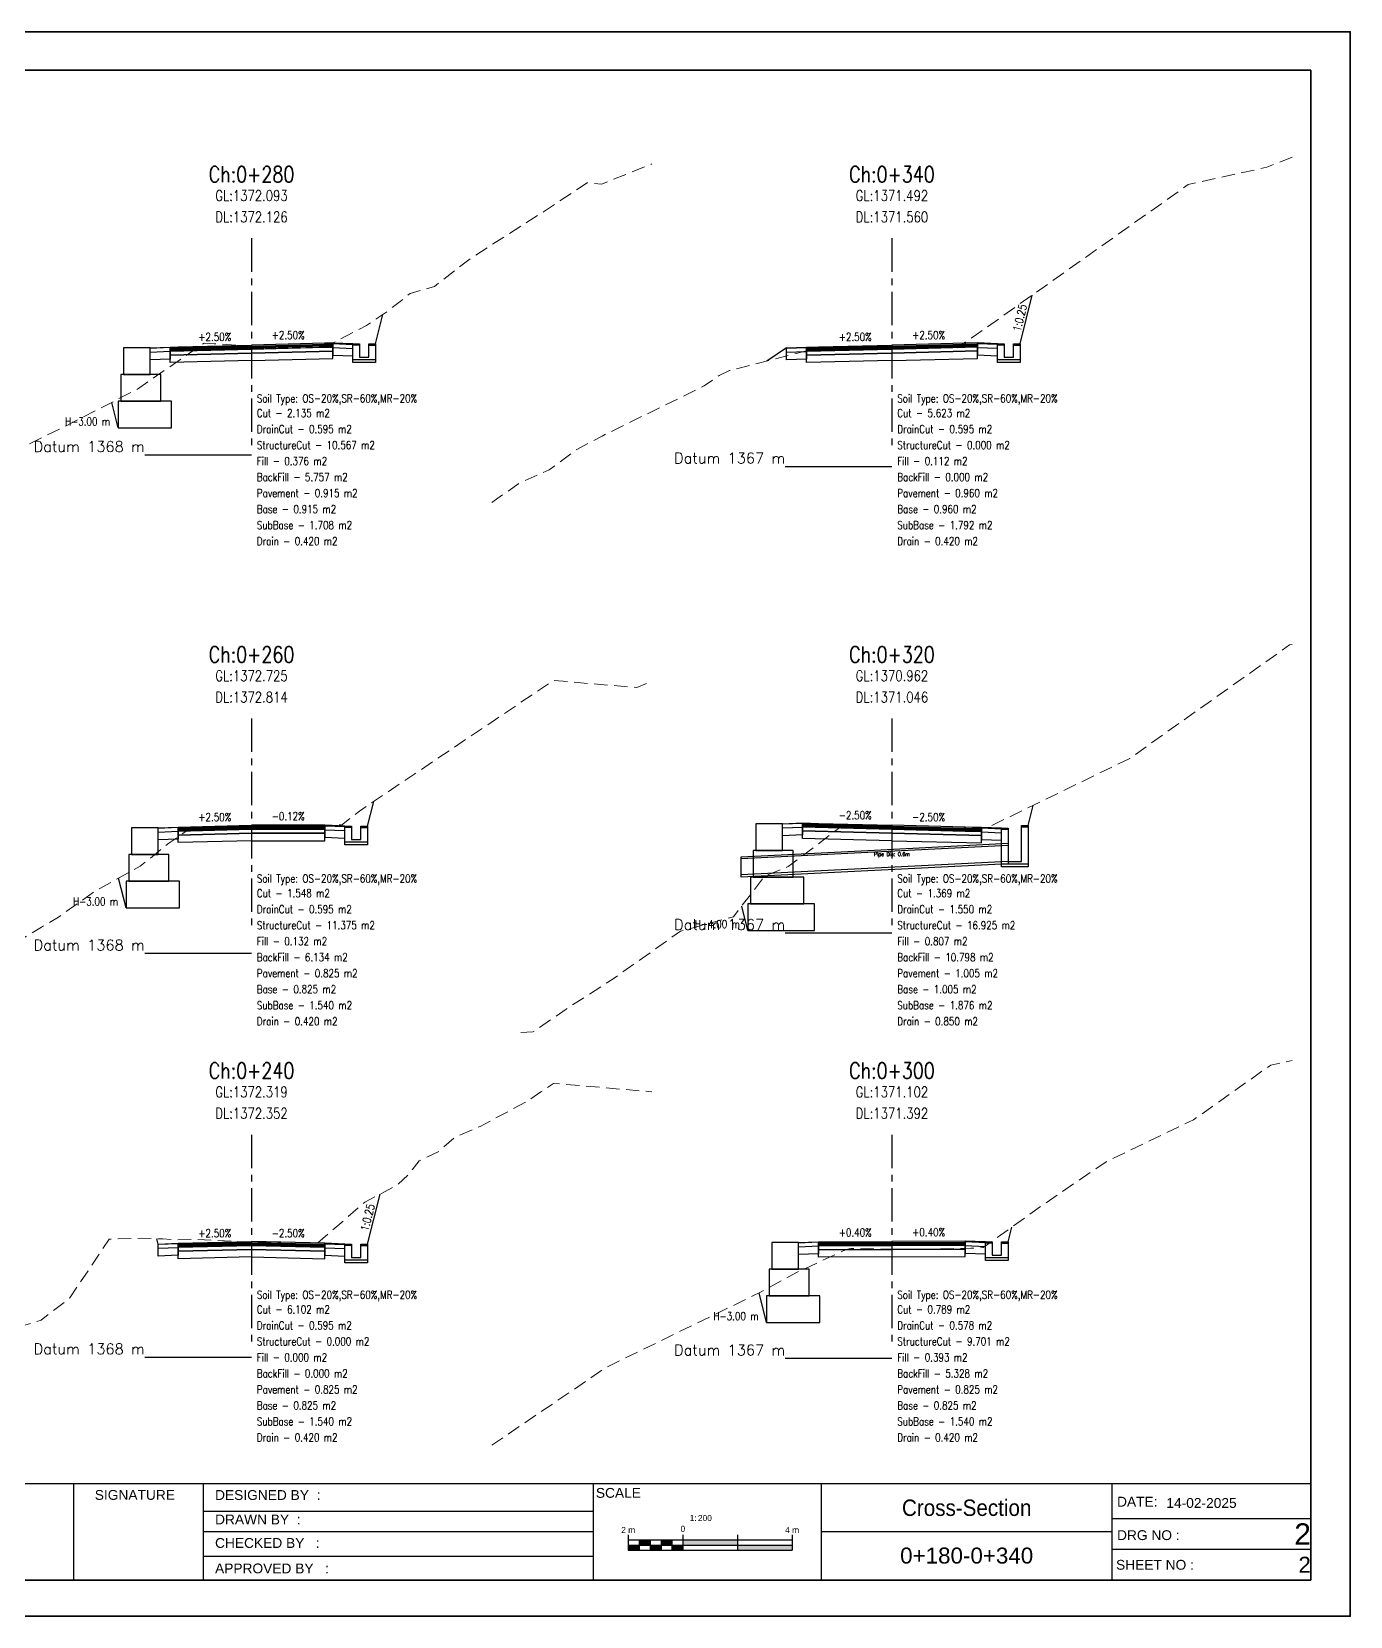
# Model space of a CAD drawing. Extents: x -19 to 1577, y -12 to 48.
# Drawn here: x 123.8 to 173.2, y -11.7 to 47.7 of the extents above; entities that cross this region are included whole.
import ezdxf
from ezdxf.enums import TextEntityAlignment as Align

# ---------------------------------------------------------------- set-up
doc = ezdxf.new("R2010")
doc.units = 0
doc.header["$MEASUREMENT"] = 0
doc.linetypes.add('Center', pattern=[2, 1.25, -0.25, 0.25, -0.25])
doc.linetypes.add('Dashed', pattern=[0.75, 0.5, -0.25])
for name, color, linetype in [('BackFill-Area', 7, 'Continuous'), ('Base', 6, 'Continuous'), ('Base-Area', 7, 'Continuous'), ('Cut-Area', 7, 'Continuous'), ('CutFillLine', 4, 'Continuous'), ('Drain', 3, 'Continuous'), ('Drain-Area', 7, 'Continuous'), ('DrainCut-Area', 7, 'Continuous'), ('ExtraWideningLayers', 7, 'Continuous'), ('Fill-Area', 7, 'Continuous'), ('Frame', 7, 'Continuous'), ('GabionRetainingWall', 140, 'Continuous'), ('Height', 7, 'Continuous'), ('L_Slope', 7, 'Continuous'), ('Pavement-Area', 7, 'Continuous'), ('PavementLayers', 1, 'Continuous'), ('PipeCulvert', 6, 'Continuous'), ('R_CF_Slope', 7, 'Continuous'), ('R_Slope', 7, 'Continuous'), ('Shoulder', 2, 'Continuous'), ('Soil Type', 7, 'Continuous'), ('StructureCut-Area', 7, 'Continuous'), ('SubBase', 7, 'Continuous'), ('SubBase-Area', 7, 'Continuous')]:
    doc.layers.add(name, color=color, linetype=linetype)
for name, color, linetype, lineweight in [('CenterLine', 5, 'Center', 25), ('ChainageTxt', 7, 'Continuous', 25), ('DatumLabel', 1, 'Continuous', 25), ('DLTxt', 1, 'Continuous', 25), ('GL', 104, 'Dashed', 18), ('GLTxt', 3, 'Continuous', 25)]:
    doc.layers.add(name, color=color, linetype=linetype, lineweight=lineweight)
doc.styles.add('ARIAL', font='arial.ttf')
doc.styles.get("Standard").update_dxf_attribs({"font": 'simplex.shx'})

# ---------------------------------------------------------------- blocks, each defined once
blk = doc.blocks.new('SheetA3-1')
at = {"layer": 'Frame', "color": 6, "linetype": 'Continuous', "lineweight": 35}
for p, q in [((397, 0), (0, 0)), ((397, -283), (397, 0)), ((0, -283), (397, -283))]:
    blk.add_line(p, q, dxfattribs=at)
at = {"layer": 'Frame', "linetype": 'Continuous', "lineweight": 30}
for p, q in [((397, -264.94), (0, -264.94)), ((165.2, -282.86), (165.2, -264.94)), ((189.51, -282.86), (189.51, -264.94)), ((262.53, -264.94), (262.53, -282.86)), ((305.32, -282.86), (305.32, -264.94)), ((359.69, -264.94), (359.69, -282.86)), ((189.51, -270.06), (262.53, -270.06)), ((359.69, -271.47), (397, -271.47)), ((189.51, -273.9), (262.53, -273.9)), ((305.32, -273.9), (359.69, -273.9)), ((189.51, -278.48), (262.53, -278.48)), ((359.69, -277.21), (397, -277.21))]:
    blk.add_line(p, q, dxfattribs=at)
at = {"layer": 'Frame', "color": 7, "linetype": 'Continuous'}
for p, q in [((269.08, -274.49), (269.08, -277.35)), ((299.8, -275.51), (269.08, -275.51)), ((271.13, -275.51), (271.13, -277.35)), ((273.18, -275.51), (273.18, -277.35)), ((275.23, -275.51), (275.23, -277.35)), ((277.28, -275.51), (277.28, -277.35)), ((279.32, -274.49), (279.32, -277.35)), ((289.56, -274.49), (289.56, -277.35)), ((299.8, -274.49), (299.8, -277.35)), ((269.08, -276.43), (299.8, -276.43)), ((269.08, -277.35), (299.8, -277.35))]:
    blk.add_line(p, q, dxfattribs=at)
at = {"layer": 'Frame', "color": 6, "linetype": 'Continuous', "lineweight": 35}
blk.add_lwpolyline([(-15.62, -289.77), (404.38, -289.77), (404.38, 7.23), (-15.62, 7.23)], close=True, dxfattribs=at)
at = {"layer": 'Frame', "color": 7, "linetype": 'Continuous'}
for points in [[(271.13, -275.51), (271.13, -276.43), (273.18, -275.51), (273.18, -276.43)], [(275.23, -276.43), (275.23, -275.51), (277.28, -276.43), (277.28, -275.51)], [(279.32, -276.43), (279.32, -275.51), (289.56, -276.43), (289.56, -275.51)], [(269.08, -276.43), (269.08, -277.35), (271.13, -276.43), (271.13, -277.35)], [(273.18, -276.43), (273.18, -277.35), (275.23, -276.43), (275.23, -277.35)], [(277.28, -276.43), (277.28, -277.35), (279.32, -276.43), (279.32, -277.35)], [(289.56, -276.43), (289.56, -277.35), (299.8, -276.43), (299.8, -277.35)]]:
    blk.add_solid(points, dxfattribs=at)
at = {"color": 1, "style": 'ARIAL'}
for tag, height, p in [('DWGNUM', 4, (397, -274.34)), ('SHEETNUM', 3, (397, -280.11))]:
    blk.add_attdef(tag, text='', height=height, dxfattribs=at).set_placement(p, align=Align.MIDDLE_RIGHT)
at = {"style": 'ARIAL'}
blk.add_attdef('CHRANGE', text='', height=3, dxfattribs=at).set_placement((332.51, -278.38), align=Align.MIDDLE_CENTER)
at = {"layer": 'Frame', "linetype": 'Continuous', "style": 'ARIAL'}
for s, height, p in [('SIGNATURE', 1.843, (169.13, -267.94)), ('DESIGNED BY  :', 1.8429, (191.67, -267.96)), ('DRAWN BY  :', 1.8429, (191.67, -272.54)), ('CHECKED BY   :', 1.8429, (191.67, -276.95)), ('APPROVED BY   :', 1.8429, (191.67, -281.72))]:
    blk.add_text(s, height=height, dxfattribs=at).set_placement(p)
blk.add_text('SCALE ', height=1.843, dxfattribs=at).set_placement((267.6, -267.56), align=Align.CENTER)
at = {"layer": 'Frame', "color": 7, "linetype": 'Continuous', "style": 'ARIAL'}
for s, height, p in [('DATE:', 1.843, (360.68, -269.21)), ('14-02-2025', 1.843, (369.92, -269.45)), ('DRG NO : ', 1.843, (360.68, -275.48)), ('SHEET NO : ', 1.8429, (360.49, -281.04))]:
    blk.add_text(s, height=height, dxfattribs=at).set_placement(p)
for s, height, p in [('0', 1.13, (279.32, -273.93)), ('1: ', 1.126, (281.48, -271.89))]:
    blk.add_text(s, height=height, dxfattribs=at).set_placement(p, align=Align.CENTER)
at = {"layer": 'Frame', "linetype": 'Continuous', "lineweight": 30, "style": 'ARIAL', "width": 0.9}
for tag, height, p in [('DWGNAME', 3.07, (332.51, -269.42)), ('KAPAN-JAGDOLROAD', 2.46, (110.77, -273.9))]:
    blk.add_attdef(tag, text='', height=height, dxfattribs=at).set_placement(p, align=Align.MIDDLE_CENTER)
at = {"layer": 'Frame', "color": 7, "linetype": 'Continuous', "style": 'ARIAL'}
for tag, p in [('V1', (269.08, -274.49)), ('V2', (299.8, -274.49))]:
    blk.add_attdef(tag, text='', height=1.13, dxfattribs=at).set_placement(p, align=Align.BOTTOM_CENTER)
blk.add_attdef('HSCALE', (282.14, -271.91), '', height=1.13, dxfattribs=at)

msp = doc.modelspace()

# ---------------------------------------------------------------- linework, layer by layer
at = {"layer": 'Base'}
for points in [[(132, 35.85), (132, 35.7), (128.95, 35.624), (128.95, 35.624), (128.95, 35.774), (132, 35.85)], [(132, 35.85), (132, 35.7), (135.05, 35.776), (135.05, 35.776), (135.05, 35.926), (132, 35.85)], [(156, 35.85), (156, 35.7), (152.8, 35.62), (152.8, 35.62), (152.8, 35.77), (156, 35.85)], [(156, 35.85), (156, 35.7), (159.2, 35.78), (159.2, 35.78), (159.2, 35.93), (156, 35.85)], [(132, 17.85), (132, 17.7), (129.25, 17.631), (129.25, 17.631), (129.25, 17.781), (132, 17.85)], [(132, 17.85), (132, 17.7), (134.75, 17.697), (134.75, 17.697), (134.75, 17.847), (132, 17.85)], [(156, 17.85), (156, 17.7), (152.65, 17.784), (152.65, 17.784), (152.65, 17.934), (156, 17.85)], [(156, 17.85), (156, 17.7), (159.35, 17.616), (159.35, 17.616), (159.35, 17.766), (156, 17.85)], [(132, 2.25), (132, 2.1), (129.25, 2.031), (129.25, 2.031), (129.25, 2.181), (132, 2.25)], [(132, 2.25), (132, 2.1), (134.75, 2.031), (134.75, 2.031), (134.75, 2.181), (132, 2.25)], [(156, 2.25), (156, 2.1), (153.25, 2.089), (153.25, 2.089), (153.25, 2.239), (156, 2.25)], [(156, 2.25), (156, 2.1), (158.75, 2.111), (158.75, 2.111), (158.75, 2.261), (156, 2.25)]]:
    msp.add_lwpolyline(points, dxfattribs=at)
at = {"layer": 'CenterLine'}
for p, q in [((132, 40), (132, 32)), ((156, 40), (156, 32)), ((132, 22), (132, 14)), ((156, 22), (156, 14)), ((132, 6.4), (132, -1.6)), ((156, 6.4), (156, -1.6))]:
    msp.add_line(p, q, dxfattribs=at)
at = {"layer": 'CutFillLine'}
for points in [[(160.8, 36.05), (161.255, 37.869)], [(136.65, 36.046), (136.925, 37.148)], [(152.05, 35.89), (151.313, 35.399)], [(127, 32.894), (126.761, 33.85)], [(136.35, 17.967), (136.581, 18.89)], [(161.1, 17.986), (161.288, 18.74)], [(127.3, 14.901), (127.02, 16.02)], [(150.6, 14.054), (150.371, 14.97)], [(136.35, 2.301), (136.817, 4.168)], [(128.5, 2.301), (128.45, 2.5)], [(160.35, 2.381), (160.488, 2.933)], [(151.3, -0.641), (151.022, 0.469)]]:
    msp.add_lwpolyline(points, dxfattribs=at)
at = {"layer": 'DatumLabel'}
for p, q in [((132, 31.874), (128, 31.874)), ((156, 31.44), (152, 31.44)), ((156, 13.954), (152, 13.954)), ((132, 13.186), (128, 13.186)), ((132, -1.952), (128, -1.952)), ((156, -1.992), (152, -1.992))]:
    msp.add_line(p, q, dxfattribs=at)
at = {"layer": 'Drain'}
for points in [[(135.8, 36.046), (136.05, 36.046), (136.05, 35.996), (136.05, 35.546), (136.4, 35.546), (136.4, 35.996), (136.4, 36.046), (136.65, 36.046), (136.65, 35.996), (136.65, 35.546), (136.65, 35.446), (136.65, 35.346), (135.8, 35.346), (135.8, 35.446), (135.8, 35.546), (135.8, 35.996), (135.8, 36.046)], [(136.05, 35.996), (135.8, 35.996)], [(136.4, 35.996), (136.65, 35.996)], [(159.95, 36.05), (160.2, 36.05), (160.2, 36), (160.2, 35.55), (160.55, 35.55), (160.55, 36), (160.55, 36.05), (160.8, 36.05), (160.8, 36), (160.8, 35.55), (160.8, 35.45), (160.8, 35.35), (159.95, 35.35), (159.95, 35.45), (159.95, 35.55), (159.95, 36), (159.95, 36.05)], [(160.2, 36), (159.95, 36)], [(160.55, 36), (160.8, 36)], [(136.65, 35.446), (135.8, 35.446)], [(160.8, 35.45), (159.95, 35.45)], [(135.5, 17.967), (135.75, 17.967), (135.75, 17.917), (135.75, 17.467), (136.1, 17.467), (136.1, 17.917), (136.1, 17.967), (136.35, 17.967), (136.35, 17.917), (136.35, 17.467), (136.35, 17.367), (136.35, 17.267), (135.5, 17.267), (135.5, 17.367), (135.5, 17.467), (135.5, 17.917), (135.5, 17.967)], [(135.75, 17.917), (135.5, 17.917)], [(136.1, 17.917), (136.35, 17.917)], [(160.1, 17.886), (160.35, 17.886), (160.35, 17.836), (160.35, 16.636), (160.85, 16.636), (160.85, 17.936), (160.85, 17.986), (161.1, 17.986), (161.1, 17.936), (161.1, 16.636), (161.1, 16.536), (161.1, 16.436), (160.1, 16.436), (160.1, 16.536), (160.1, 16.636), (160.1, 17.836), (160.1, 17.886)], [(160.35, 17.836), (160.1, 17.836)], [(160.85, 17.936), (161.1, 17.936)], [(136.35, 17.367), (135.5, 17.367)], [(161.1, 16.536), (160.1, 16.536)], [(159.5, 2.381), (159.75, 2.381), (159.75, 2.331), (159.75, 1.881), (160.1, 1.881), (160.1, 2.331), (160.1, 2.381), (160.35, 2.381), (160.35, 2.331), (160.35, 1.881), (160.35, 1.781), (160.35, 1.681), (159.5, 1.681), (159.5, 1.781), (159.5, 1.881), (159.5, 2.331), (159.5, 2.381)], [(135.5, 2.301), (135.75, 2.301), (135.75, 2.251), (135.75, 1.801), (136.1, 1.801), (136.1, 2.251), (136.1, 2.301), (136.35, 2.301), (136.35, 2.251), (136.35, 1.801), (136.35, 1.701), (136.35, 1.601), (135.5, 1.601), (135.5, 1.701), (135.5, 1.801), (135.5, 2.251), (135.5, 2.301)], [(135.75, 2.251), (135.5, 2.251)], [(136.1, 2.251), (136.35, 2.251)], [(159.75, 2.331), (159.5, 2.331)], [(160.1, 2.331), (160.35, 2.331)], [(136.35, 1.701), (135.5, 1.701)], [(160.35, 1.781), (159.5, 1.781)]]:
    msp.add_lwpolyline(points, dxfattribs=at)
at = {"layer": 'ExtraWideningLayers'}
for points in [[(129.25, 35.931), (129.25, 35.881), (128.95, 35.874), (128.95, 35.874), (128.95, 35.924), (129.25, 35.931)], [(129.25, 35.881), (129.25, 35.831), (128.95, 35.824), (128.95, 35.824), (128.95, 35.874), (129.25, 35.881)], [(129.25, 35.831), (129.25, 35.781), (128.95, 35.774), (128.95, 35.774), (128.95, 35.824), (129.25, 35.831)], [(134.75, 36.069), (134.75, 36.019), (135.05, 36.026), (135.05, 36.026), (135.05, 36.076), (134.75, 36.069)], [(134.75, 36.019), (134.75, 35.969), (135.05, 35.976), (135.05, 35.976), (135.05, 36.026), (134.75, 36.019)], [(134.75, 35.969), (134.75, 35.919), (135.05, 35.926), (135.05, 35.926), (135.05, 35.976), (134.75, 35.969)], [(153.25, 35.931), (153.25, 35.881), (152.8, 35.87), (152.8, 35.87), (152.8, 35.92), (153.25, 35.931)], [(153.25, 35.881), (153.25, 35.831), (152.8, 35.82), (152.8, 35.82), (152.8, 35.87), (153.25, 35.881)], [(153.25, 35.831), (153.25, 35.781), (152.8, 35.77), (152.8, 35.77), (152.8, 35.82), (153.25, 35.831)], [(158.75, 36.069), (158.75, 36.019), (159.2, 36.03), (159.2, 36.03), (159.2, 36.08), (158.75, 36.069)], [(158.75, 36.019), (158.75, 35.969), (159.2, 35.98), (159.2, 35.98), (159.2, 36.03), (158.75, 36.019)], [(158.75, 35.969), (158.75, 35.919), (159.2, 35.93), (159.2, 35.93), (159.2, 35.98), (158.75, 35.969)], [(153.25, 18.069), (153.25, 18.019), (152.65, 18.034), (152.65, 18.034), (152.65, 18.084), (153.25, 18.069)], [(153.25, 18.019), (153.25, 17.969), (152.65, 17.984), (152.65, 17.984), (152.65, 18.034), (153.25, 18.019)], [(153.25, 17.969), (153.25, 17.919), (152.65, 17.934), (152.65, 17.934), (152.65, 17.984), (153.25, 17.969)], [(158.75, 17.931), (158.75, 17.881), (159.35, 17.866), (159.35, 17.866), (159.35, 17.916), (158.75, 17.931)], [(158.75, 17.881), (158.75, 17.831), (159.35, 17.816), (159.35, 17.816), (159.35, 17.866), (158.75, 17.881)], [(158.75, 17.831), (158.75, 17.781), (159.35, 17.766), (159.35, 17.766), (159.35, 17.816), (158.75, 17.831)]]:
    msp.add_lwpolyline(points, dxfattribs=at)
at = {"layer": 'GabionRetainingWall'}
for points in [[(128.2, 35.894), (127.2, 35.894), (127.2, 34.894), (128.2, 34.894), (128.2, 35.894)], [(128.6, 34.894), (127.1, 34.894), (127.1, 33.894), (128.6, 33.894), (128.6, 34.894)], [(129, 33.894), (127, 33.894), (127, 32.894), (129, 32.894), (129, 33.894)], [(128.5, 17.901), (127.5, 17.901), (127.5, 16.901), (128.5, 16.901), (128.5, 17.901)], [(151.9, 18.054), (150.9, 18.054), (150.9, 17.054), (151.9, 17.054), (151.9, 18.054)], [(128.9, 16.901), (127.4, 16.901), (127.4, 15.901), (128.9, 15.901), (128.9, 16.901)], [(152.3, 17.054), (150.8, 17.054), (150.8, 16.054), (152.3, 16.054), (152.3, 17.054)], [(152.7, 16.054), (150.7, 16.054), (150.7, 15.054), (152.7, 15.054), (152.7, 16.054)], [(129.3, 15.901), (127.3, 15.901), (127.3, 14.901), (129.3, 14.901), (129.3, 15.901)], [(153.1, 15.054), (150.6, 15.054), (150.6, 14.054), (153.1, 14.054), (153.1, 15.054)], [(152.5, 2.359), (151.5, 2.359), (151.5, 1.359), (152.5, 1.359), (152.5, 2.359)], [(152.9, 1.359), (151.4, 1.359), (151.4, 0.359), (152.9, 0.359), (152.9, 1.359)], [(153.3, 0.359), (151.3, 0.359), (151.3, -0.641), (153.3, -0.641), (153.3, 0.359)]]:
    msp.add_lwpolyline(points, dxfattribs=at)
at = {"layer": 'GL', "flags": 128}
for points in [[(117, 28.914), (117.559, 29.298), (124.919, 32.907), (126.319, 33.623), (127.73, 34.35), (130.22, 36.071), (130.601, 36.046), (132, 35.966), (132.876, 35.916), (134.972, 36.042), (136.311, 36.731), (137.095, 37.264), (137.95, 37.934), (138.855, 38.197), (140.207, 39.244), (142.303, 40.589), (142.941, 40.99), (144.573, 42.077), (145.117, 42.031), (147, 42.787)], [(141, 30.096), (142.033, 30.823), (143.152, 31.318), (144.107, 32.036), (145.139, 32.589), (148.963, 34.467), (149.522, 34.857), (149.915, 35.041), (153.148, 35.868), (153.279, 35.897), (153.363, 35.887), (155.993, 35.931), (156, 35.931), (158.444, 35.901), (159.173, 36.393), (167.107, 42.016), (170.046, 42.664), (171, 43.039)], [(142.097, 10.232), (142.545, 10.25), (143.788, 11.105), (145.513, 12.214), (148.076, 14.03), (150.062, 14.566), (151.227, 16.087), (152.113, 16.451), (152.253, 16.556), (154.131, 17.979), (155.46, 17.928), (156, 17.916), (157.684, 17.88), (158.547, 17.876), (159.17, 17.888), (159.573, 17.905), (164.91, 20.503), (170.901, 24.757), (171, 24.779)], [(117, 9.319), (117.043, 9.321), (117.184, 9.417), (117.614, 9.625), (117.691, 9.664), (117.767, 9.703), (117.908, 9.801), (118.232, 9.99), (119.925, 11.102), (120.315, 11.384), (122.682, 13.312), (124.127, 14.177), (124.768, 14.558), (126.172, 15.556), (127.83, 16.462), (128.9, 17.329), (129.883, 17.997), (130.015, 17.929), (130.964, 17.924), (132, 17.912), (132.187, 17.909), (132.332, 17.91), (134.321, 17.985), (135.349, 18.01), (135.365, 17.992), (136.043, 18.528), (143.316, 23.427), (146.434, 23.161), (147, 23.386)], [(141, -5.244), (145.294, -2.323), (151.098, 0.506), (152.393, 1.218), (154.286, 2.097), (154.465, 2.13), (155.524, 2.112), (156, 2.11), (157.137, 2.104), (158.959, 2.146), (159.414, 2.165), (161.629, 3.749), (164.026, 5.387), (167.298, 6.954), (170.193, 9.008), (171, 9.184)], [(117, -5.565), (117.392, -5.479), (119.773, -3.405), (120.371, -3.562), (120.849, -2.7), (122.618, -1.379), (122.949, -0.912), (124.116, -0.549), (125.188, 0.28), (126.668, 2.487), (127.883, 2.516), (128.675, 2.493), (129.114, 2.462), (129.951, 2.471), (131.672, 2.384), (132, 2.367), (132.004, 2.367), (132.512, 2.374), (132.916, 2.376), (134.464, 2.337), (134.465, 2.337), (136.252, 3.869), (137.441, 4.499), (137.894, 4.92), (138.287, 5.415), (139.043, 5.784), (139.618, 6.306), (140.565, 6.708), (142.361, 7.669), (142.594, 7.835), (142.848, 8.002), (142.895, 8.033), (142.977, 8.098), (143.311, 8.323), (147, 8.008)]]:
    msp.add_lwpolyline(points, dxfattribs=at)
at = {"layer": 'PavementLayers'}
for points in [[(132, 36), (132, 35.95), (129.25, 35.881), (129.25, 35.881), (129.25, 35.931), (132, 36)], [(132, 35.95), (132, 35.9), (129.25, 35.831), (129.25, 35.831), (129.25, 35.881), (132, 35.95)], [(132, 35.9), (132, 35.85), (129.25, 35.781), (129.25, 35.781), (129.25, 35.831), (132, 35.9)], [(132, 36), (132, 35.95), (134.75, 36.019), (134.75, 36.019), (134.75, 36.069), (132, 36)], [(132, 35.95), (132, 35.9), (134.75, 35.969), (134.75, 35.969), (134.75, 36.019), (132, 35.95)], [(132, 35.9), (132, 35.85), (134.75, 35.919), (134.75, 35.919), (134.75, 35.969), (132, 35.9)], [(156, 36), (156, 35.95), (153.25, 35.881), (153.25, 35.881), (153.25, 35.931), (156, 36)], [(156, 35.95), (156, 35.9), (153.25, 35.831), (153.25, 35.831), (153.25, 35.881), (156, 35.95)], [(156, 35.9), (156, 35.85), (153.25, 35.781), (153.25, 35.781), (153.25, 35.831), (156, 35.9)], [(156, 36), (156, 35.95), (158.75, 36.019), (158.75, 36.019), (158.75, 36.069), (156, 36)], [(156, 35.95), (156, 35.9), (158.75, 35.969), (158.75, 35.969), (158.75, 36.019), (156, 35.95)], [(156, 35.9), (156, 35.85), (158.75, 35.919), (158.75, 35.919), (158.75, 35.969), (156, 35.9)], [(132, 18), (132, 17.95), (129.25, 17.881), (129.25, 17.881), (129.25, 17.931), (132, 18)], [(132, 17.95), (132, 17.9), (129.25, 17.831), (129.25, 17.831), (129.25, 17.881), (132, 17.95)], [(132, 17.9), (132, 17.85), (129.25, 17.781), (129.25, 17.781), (129.25, 17.831), (132, 17.9)], [(132, 18), (132, 17.95), (134.75, 17.947), (134.75, 17.947), (134.75, 17.997), (132, 18)], [(132, 17.95), (132, 17.9), (134.75, 17.897), (134.75, 17.897), (134.75, 17.947), (132, 17.95)], [(132, 17.9), (132, 17.85), (134.75, 17.847), (134.75, 17.847), (134.75, 17.897), (132, 17.9)], [(156, 18), (156, 17.95), (153.25, 18.019), (153.25, 18.019), (153.25, 18.069), (156, 18)], [(156, 17.95), (156, 17.9), (153.25, 17.969), (153.25, 17.969), (153.25, 18.019), (156, 17.95)], [(156, 17.9), (156, 17.85), (153.25, 17.919), (153.25, 17.919), (153.25, 17.969), (156, 17.9)], [(156, 18), (156, 17.95), (158.75, 17.881), (158.75, 17.881), (158.75, 17.931), (156, 18)], [(156, 17.95), (156, 17.9), (158.75, 17.831), (158.75, 17.831), (158.75, 17.881), (156, 17.95)], [(156, 17.9), (156, 17.85), (158.75, 17.781), (158.75, 17.781), (158.75, 17.831), (156, 17.9)], [(132, 2.4), (132, 2.35), (129.25, 2.281), (129.25, 2.281), (129.25, 2.331), (132, 2.4)], [(132, 2.4), (132, 2.35), (134.75, 2.281), (134.75, 2.281), (134.75, 2.331), (132, 2.4)], [(156, 2.4), (156, 2.35), (153.25, 2.339), (153.25, 2.339), (153.25, 2.389), (156, 2.4)], [(156, 2.4), (156, 2.35), (158.75, 2.361), (158.75, 2.361), (158.75, 2.411), (156, 2.4)], [(132, 2.35), (132, 2.3), (129.25, 2.231), (129.25, 2.231), (129.25, 2.281), (132, 2.35)], [(132, 2.3), (132, 2.25), (129.25, 2.181), (129.25, 2.181), (129.25, 2.231), (132, 2.3)], [(132, 2.35), (132, 2.3), (134.75, 2.231), (134.75, 2.231), (134.75, 2.281), (132, 2.35)], [(132, 2.3), (132, 2.25), (134.75, 2.181), (134.75, 2.181), (134.75, 2.231), (132, 2.3)], [(156, 2.35), (156, 2.3), (153.25, 2.289), (153.25, 2.289), (153.25, 2.339), (156, 2.35)], [(156, 2.3), (156, 2.25), (153.25, 2.239), (153.25, 2.239), (153.25, 2.289), (156, 2.3)], [(156, 2.35), (156, 2.3), (158.75, 2.311), (158.75, 2.311), (158.75, 2.361), (156, 2.35)], [(156, 2.3), (156, 2.25), (158.75, 2.261), (158.75, 2.261), (158.75, 2.311), (156, 2.3)]]:
    msp.add_lwpolyline(points, dxfattribs=at)
at = {"layer": 'PipeCulvert'}
for points in [[(155.35, 17.071), (160.35, 17.321), (160.35, 17.236), (160.35, 16.636), (160.35, 16.551), (150.35, 16.051), (150.35, 16.136), (150.35, 16.736), (150.35, 16.821), (155.35, 17.071)], [(160.35, 17.236), (150.35, 16.736)], [(160.35, 16.636), (150.35, 16.136)]]:
    msp.add_lwpolyline(points, dxfattribs=at)
at = {"layer": 'Shoulder'}
for p, q in [((128.95, 35.904), (128.2, 35.874)), ((128.95, 35.754), (128.2, 35.724)), ((135.05, 36.056), (135.8, 36.026)), ((135.05, 35.906), (135.8, 35.876)), ((152.8, 35.9), (152.05, 35.87)), ((152.8, 35.75), (152.05, 35.72)), ((159.2, 36.06), (159.95, 36.03)), ((159.2, 35.91), (159.95, 35.88)), ((129.25, 17.911), (128.5, 17.881)), ((134.75, 17.977), (135.5, 17.947)), ((134.75, 17.827), (135.5, 17.797)), ((152.65, 18.064), (151.9, 18.034)), ((152.65, 17.914), (151.9, 17.884)), ((159.35, 17.896), (160.1, 17.866)), ((129.25, 17.761), (128.5, 17.731)), ((159.35, 17.746), (160.1, 17.716)), ((158.75, 2.391), (159.5, 2.361)), ((129.25, 2.311), (128.5, 2.281)), ((129.25, 2.161), (128.5, 2.131)), ((134.75, 2.311), (135.5, 2.281)), ((134.75, 2.161), (135.5, 2.131)), ((153.25, 2.369), (152.5, 2.339)), ((153.25, 2.219), (152.5, 2.189)), ((158.75, 2.241), (159.5, 2.211))]:
    msp.add_line(p, q, dxfattribs=at)
for points in [[(128.95, 35.924), (128.95, 35.904), (128.95, 35.754), (128.95, 35.474), (128.2, 35.444), (128.2, 35.724), (128.2, 35.874), (128.2, 35.894), (128.95, 35.924)], [(135.05, 36.076), (135.05, 36.056), (135.05, 35.906), (135.05, 35.626), (135.8, 35.596), (135.8, 35.876), (135.8, 36.026), (135.8, 36.046), (135.05, 36.076)], [(152.8, 35.92), (152.8, 35.9), (152.8, 35.75), (152.8, 35.47), (152.05, 35.44), (152.05, 35.72), (152.05, 35.87), (152.05, 35.89), (152.8, 35.92)], [(159.2, 36.08), (159.2, 36.06), (159.2, 35.91), (159.2, 35.63), (159.95, 35.6), (159.95, 35.88), (159.95, 36.03), (159.95, 36.05), (159.2, 36.08)], [(129.25, 17.931), (129.25, 17.911), (129.25, 17.761), (129.25, 17.481), (128.5, 17.451), (128.5, 17.731), (128.5, 17.881), (128.5, 17.901), (129.25, 17.931)], [(134.75, 17.997), (134.75, 17.977), (134.75, 17.827), (134.75, 17.547), (135.5, 17.517), (135.5, 17.797), (135.5, 17.947), (135.5, 17.967), (134.75, 17.997)], [(152.65, 18.084), (152.65, 18.064), (152.65, 17.914), (152.65, 17.634), (151.9, 17.604), (151.9, 17.884), (151.9, 18.034), (151.9, 18.054), (152.65, 18.084)], [(159.35, 17.916), (159.35, 17.896), (159.35, 17.746), (159.35, 17.466), (160.1, 17.436), (160.1, 17.716), (160.1, 17.866), (160.1, 17.886), (159.35, 17.916)], [(153.25, 2.389), (153.25, 2.369), (153.25, 2.219), (153.25, 1.939), (152.5, 1.909), (152.5, 2.189), (152.5, 2.339), (152.5, 2.359), (153.25, 2.389)], [(158.75, 2.411), (158.75, 2.391), (158.75, 2.241), (158.75, 1.961), (159.5, 1.931), (159.5, 2.211), (159.5, 2.361), (159.5, 2.381), (158.75, 2.411)], [(129.25, 2.331), (129.25, 2.311), (129.25, 2.161), (129.25, 1.881), (128.5, 1.851), (128.5, 2.131), (128.5, 2.281), (128.5, 2.301), (129.25, 2.331)], [(134.75, 2.331), (134.75, 2.311), (134.75, 2.161), (134.75, 1.881), (135.5, 1.851), (135.5, 2.131), (135.5, 2.281), (135.5, 2.301), (134.75, 2.331)]]:
    msp.add_lwpolyline(points, dxfattribs=at)
at = {"layer": 'SubBase'}
for points in [[(132, 35.7), (132, 35.42), (128.95, 35.344), (128.95, 35.344), (128.95, 35.624), (132, 35.7)], [(132, 35.7), (132, 35.42), (135.05, 35.496), (135.05, 35.496), (135.05, 35.776), (132, 35.7)], [(156, 35.7), (156, 35.42), (152.8, 35.34), (152.8, 35.34), (152.8, 35.62), (156, 35.7)], [(156, 35.7), (156, 35.42), (159.2, 35.5), (159.2, 35.5), (159.2, 35.78), (156, 35.7)], [(132, 17.7), (132, 17.42), (129.25, 17.351), (129.25, 17.351), (129.25, 17.631), (132, 17.7)], [(132, 17.7), (132, 17.42), (134.75, 17.417), (134.75, 17.417), (134.75, 17.697), (132, 17.7)], [(156, 17.7), (156, 17.42), (152.65, 17.504), (152.65, 17.504), (152.65, 17.784), (156, 17.7)], [(156, 17.7), (156, 17.42), (159.35, 17.336), (159.35, 17.336), (159.35, 17.616), (156, 17.7)], [(132, 2.1), (132, 1.82), (129.25, 1.751), (129.25, 1.751), (129.25, 2.031), (132, 2.1)], [(132, 2.1), (132, 1.82), (134.75, 1.751), (134.75, 1.751), (134.75, 2.031), (132, 2.1)], [(156, 2.1), (156, 1.82), (153.25, 1.809), (153.25, 1.809), (153.25, 2.089), (156, 2.1)], [(156, 2.1), (156, 1.82), (158.75, 1.831), (158.75, 1.831), (158.75, 2.111), (156, 2.1)]]:
    msp.add_lwpolyline(points, dxfattribs=at)

# ---------------------------------------------------------------- block references
ref = msp.add_blockref('SheetA3-1', (92.3, 46.3), dxfattribs=dict(xscale=0.200000002980232, yscale=0.200000002980232, zscale=0.200000002980232))
ref.add_attrib('CHRANGE', '0+180-0+340', dxfattribs={"height": 0.6, "style": 'ARIAL'}).set_placement((158.801, -9.377), align=Align.MIDDLE_CENTER)
ref.add_attrib('DWGNUM', '2', dxfattribs={"color": 1, "height": 0.8, "style": 'ARIAL'}).set_placement((171.7, -8.568), align=Align.MIDDLE_RIGHT)
ref.add_attrib('SHEETNUM', '2', dxfattribs={"color": 1, "height": 0.6, "style": 'ARIAL'}).set_placement((171.7, -9.721), align=Align.MIDDLE_RIGHT)
ref.add_attrib('DWGNAME', 'Cross-Section', dxfattribs={"layer": 'Frame', "linetype": 'Continuous', "lineweight": 30, "height": 0.61431, "style": 'ARIAL', "width": 0.9}).set_placement((158.801, -7.585), align=Align.MIDDLE_CENTER)
ref.add_attrib('HSCALE', '200', (148.727, -8.083), dxfattribs={"layer": 'Frame', "color": 7, "linetype": 'Continuous', "height": 0.2252, "style": 'ARIAL'})
ref.add_attrib('V1', '2 m', dxfattribs={"layer": 'Frame', "color": 7, "linetype": 'Continuous', "height": 0.2252, "style": 'ARIAL'}).set_placement((146.117, -8.597), align=Align.BOTTOM_CENTER)
ref.add_attrib('V2', '4 m', dxfattribs={"layer": 'Frame', "color": 7, "linetype": 'Continuous', "height": 0.2252, "style": 'ARIAL'}).set_placement((152.26, -8.597), align=Align.BOTTOM_CENTER)

# ---------------------------------------------------------------- texts
at = {"layer": 'BackFill-Area', "width": 0.8}
for s, p in [('BackFill - 5.757 m2', (132.2, 31.2)), ('BackFill - 0.000 m2', (156.2, 31.2)), ('BackFill - 6.134 m2', (132.2, 13.2)), ('BackFill - 10.798 m2', (156.2, 13.2)), ('BackFill - 0.000 m2', (132.2, -2.4)), ('BackFill - 5.328 m2', (156.2, -2.4))]:
    msp.add_text(s, height=0.3, dxfattribs=at).set_placement(p, align=Align.TOP_LEFT)
at = {"layer": 'Base-Area', "width": 0.8}
for s, p in [('Base - 0.915 m2', (132.2, 30)), ('Base - 0.960 m2', (156.2, 30)), ('Base - 0.825 m2', (132.2, 12)), ('Base - 1.005 m2', (156.2, 12)), ('Base - 0.825 m2', (132.2, -3.6)), ('Base - 0.825 m2', (156.2, -3.6))]:
    msp.add_text(s, height=0.3, dxfattribs=at).set_placement(p, align=Align.TOP_LEFT)
at = {"layer": 'ChainageTxt', "width": 0.8}
for s, p in [('Ch:0+280', (132, 42.4)), ('Ch:0+340', (156, 42.4)), ('Ch:0+260', (132, 24.4)), ('Ch:0+320', (156, 24.4)), ('Ch:0+240', (132, 8.8)), ('Ch:0+300', (156, 8.8))]:
    msp.add_text(s, height=0.6, dxfattribs=at).set_placement(p, align=Align.MIDDLE_CENTER)
at = {"layer": 'Cut-Area', "width": 0.8}
for s, p in [('Cut - 2.135 m2', (132.2, 33.6)), ('Cut - 5.623 m2', (156.2, 33.6)), ('Cut - 1.548 m2', (132.2, 15.6)), ('Cut - 1.369 m2', (156.2, 15.6)), ('Cut - 6.102 m2', (132.2, 0)), ('Cut - 0.789 m2', (156.2, 0))]:
    msp.add_text(s, height=0.3, dxfattribs=at).set_placement(p, align=Align.TOP_LEFT)
at = {"layer": 'DatumLabel'}
for s, p in [('Datum 1368 m', (128, 31.874)), ('Datum 1367 m', (152, 31.44)), ('Datum 1367 m', (152, 13.954)), ('Datum 1368 m', (128, 13.186)), ('Datum 1368 m', (128, -1.952)), ('Datum 1367 m', (152, -1.992))]:
    msp.add_text(s, height=0.4, dxfattribs=at).set_placement(p, align=Align.BOTTOM_RIGHT)
at = {"layer": 'DLTxt', "width": 0.8}
for s, p in [('DL:1372.126', (132, 40.8)), ('DL:1371.560', (156, 40.8)), ('DL:1372.814', (132, 22.8)), ('DL:1371.046', (156, 22.8)), ('DL:1372.352', (132, 7.2)), ('DL:1371.392', (156, 7.2))]:
    msp.add_text(s, height=0.4, dxfattribs=at).set_placement(p, align=Align.MIDDLE_CENTER)
at = {"layer": 'Drain-Area', "width": 0.8}
for s, p in [('Drain - 0.420 m2', (132.2, 28.8)), ('Drain - 0.420 m2', (156.2, 28.8)), ('Drain - 0.420 m2', (132.2, 10.8)), ('Drain - 0.850 m2', (156.2, 10.8)), ('Drain - 0.420 m2', (132.2, -4.8)), ('Drain - 0.420 m2', (156.2, -4.8))]:
    msp.add_text(s, height=0.3, dxfattribs=at).set_placement(p, align=Align.TOP_LEFT)
at = {"layer": 'DrainCut-Area', "width": 0.8}
for s, p in [('DrainCut - 0.595 m2', (132.2, 33)), ('DrainCut - 0.595 m2', (156.2, 33)), ('DrainCut - 0.595 m2', (132.2, 15)), ('DrainCut - 1.550 m2', (156.2, 15)), ('DrainCut - 0.595 m2', (132.2, -0.6)), ('DrainCut - 0.578 m2', (156.2, -0.6))]:
    msp.add_text(s, height=0.3, dxfattribs=at).set_placement(p, align=Align.TOP_LEFT)
at = {"layer": 'Fill-Area', "width": 0.8}
for s, p in [('Fill - 0.376 m2', (132.2, 31.8)), ('Fill - 0.112 m2', (156.2, 31.8)), ('Fill - 0.132 m2', (132.2, 13.8)), ('Fill - 0.807 m2', (156.2, 13.8)), ('Fill - 0.000 m2', (132.2, -1.8)), ('Fill - 0.393 m2', (156.2, -1.8))]:
    msp.add_text(s, height=0.3, dxfattribs=at).set_placement(p, align=Align.TOP_LEFT)
at = {"layer": 'GLTxt', "width": 0.8}
for s, p in [('GL:1372.093', (132, 41.6)), ('GL:1371.492', (156, 41.6)), ('GL:1372.725', (132, 23.6)), ('GL:1370.962', (156, 23.6)), ('GL:1372.319', (132, 8)), ('GL:1371.102', (156, 8))]:
    msp.add_text(s, height=0.4, dxfattribs=at).set_placement(p, align=Align.MIDDLE_CENTER)
at = {"layer": 'Height', "width": 0.8}
for s, p in [('H-3.00 m', (126.7, 32.894)), ('H-3.00 m', (127, 14.901)), ('H-4.00 m', (150.3, 14.054)), ('H-3.00 m', (151, -0.641))]:
    msp.add_text(s, height=0.3, dxfattribs=at).set_placement(p, align=Align.BOTTOM_RIGHT)
at = {"layer": 'L_Slope', "width": 0.8}
for s, p in [('+2.50%', (130.625, 36.066)), ('+2.50%', (154.625, 36.066)), ('+2.50%', (130.625, 18.066)), ('-2.50%', (154.625, 18.134)), ('+2.50%', (130.625, 2.466)), ('+0.40%', (154.625, 2.495))]:
    msp.add_text(s, height=0.3, dxfattribs=at).set_placement(p, align=Align.BOTTOM_CENTER)
at = {"layer": 'Pavement-Area', "width": 0.8}
for s, p in [('Pavement - 0.915 m2', (132.2, 30.6)), ('Pavement - 0.960 m2', (156.2, 30.6)), ('Pavement - 0.825 m2', (132.2, 12.6)), ('Pavement - 1.005 m2', (156.2, 12.6)), ('Pavement - 0.825 m2', (132.2, -3)), ('Pavement - 0.825 m2', (156.2, -3))]:
    msp.add_text(s, height=0.3, dxfattribs=at).set_placement(p, align=Align.TOP_LEFT)
at = {"layer": 'PipeCulvert', "width": 0.8}
msp.add_text('Pipe Dia: 0.6m', height=0.15, dxfattribs=at).set_placement((156, 16.915), align=Align.MIDDLE_CENTER)
at = {"layer": 'R_CF_Slope', "width": 0.8}
for p in [(161.027, 36.959), (136.583, 3.235)]:
    msp.add_text('1:0.25', height=0.3, rotation=75.96376, dxfattribs=at).set_placement(p, align=Align.BOTTOM_CENTER)
at = {"layer": 'R_Slope', "width": 0.8}
for s, p in [('+2.50%', (133.375, 36.134)), ('+2.50%', (157.375, 36.134)), ('-0.12%', (133.375, 18.098)), ('-2.50%', (157.375, 18.066)), ('-2.50%', (133.375, 2.466)), ('+0.40%', (157.375, 2.505))]:
    msp.add_text(s, height=0.3, dxfattribs=at).set_placement(p, align=Align.BOTTOM_CENTER)
at = {"layer": 'Soil Type', "width": 0.8}
for p in [(132.2, 34), (156.2, 34), (132.2, 16), (156.2, 16), (132.2, 0.4), (156.2, 0.4)]:
    msp.add_text('Soil Type: OS-20%,SR-60%,MR-20%', height=0.3, dxfattribs=at).set_placement(p, align=Align.MIDDLE_LEFT)
at = {"layer": 'StructureCut-Area', "width": 0.8}
for s, p in [('StructureCut - 10.567 m2', (132.2, 32.4)), ('StructureCut - 0.000 m2', (156.2, 32.4)), ('StructureCut - 11.375 m2', (132.2, 14.4)), ('StructureCut - 16.925 m2', (156.2, 14.4)), ('StructureCut - 0.000 m2', (132.2, -1.2)), ('StructureCut - 9.701 m2', (156.2, -1.2))]:
    msp.add_text(s, height=0.3, dxfattribs=at).set_placement(p, align=Align.TOP_LEFT)
at = {"layer": 'SubBase-Area', "width": 0.8}
for s, p in [('SubBase - 1.708 m2', (132.2, 29.4)), ('SubBase - 1.792 m2', (156.2, 29.4)), ('SubBase - 1.540 m2', (132.2, 11.4)), ('SubBase - 1.876 m2', (156.2, 11.4)), ('SubBase - 1.540 m2', (132.2, -4.2)), ('SubBase - 1.540 m2', (156.2, -4.2))]:
    msp.add_text(s, height=0.3, dxfattribs=at).set_placement(p, align=Align.TOP_LEFT)

doc.saveas('drawing.dxf')
